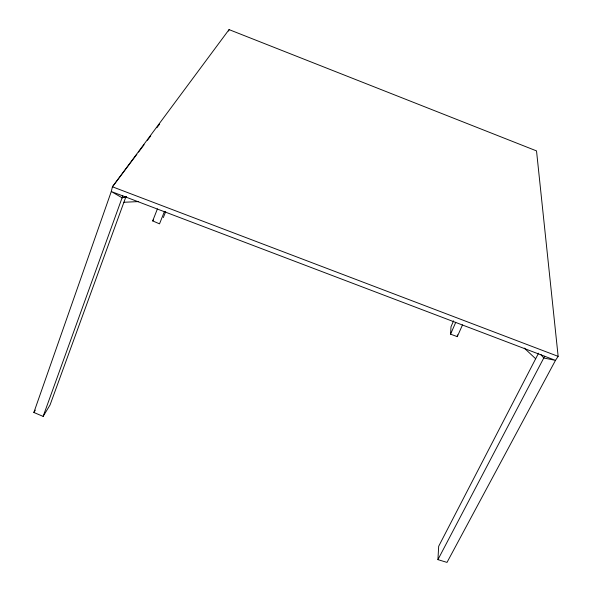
<?xml version="1.0" encoding="UTF-8"?>
<svg xmlns="http://www.w3.org/2000/svg" width="592" height="592" viewBox="0 0 592 592"><rect width="100%" height="100%" fill="white"/><g stroke="black" fill="none" stroke-linecap="round" stroke-linejoin="round"><path stroke-width="0.89" d="M453.561 320.849L450.993 326.769L450.579 334.162L457.29 336.656L457.379 334.85M125.778 197.129L50.076 404.913L43.142 416.391L33.855 412.476L111.281 191.527L112.421 186.791L229.06 29.6L536.522 150.901L558.145 356.362L555.481 360.365L447.012 562.4L437.932 559.632L438.679 546.29L538.557 353.165M228.63 31.065L229.06 29.6M43.142 416.391L122.766 195.893M164.317 211.825L159.522 223.843L152.692 220.92L157.42 208.872M163.318 217.567L165.716 211.573M450.579 334.162L455.751 322.322M457.29 336.656L462.522 324.86M544.677 356.258L437.932 559.632M33.855 412.476L35.305 410.138M152.692 220.92L153.602 219.462M136.863 154.312L112.421 186.791L558.145 356.362M138.535 152.1L144.085 144.714M147.423 140.289L150.753 135.857M156.865 127.739L159.648 124.046M540.829 354.482L543.767 357.99L555.481 360.365L111.281 191.527L122.085 197.78L126.54 196.773M122.085 197.78L126.57 196.892M123.906 202.264L138.683 201.583M524.26 348.081L535.656 358.759"/></g></svg>
